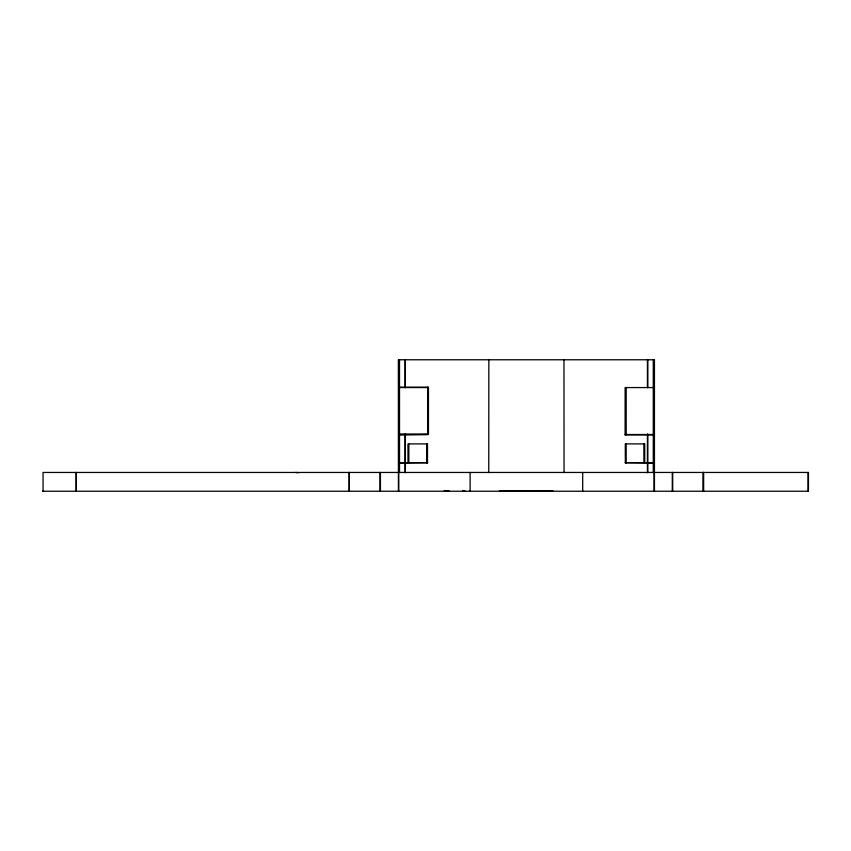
<?xml version="1.0" encoding="UTF-8"?>
<svg xmlns="http://www.w3.org/2000/svg" width="851" height="851" viewBox="0 0 851 851"><rect width="100%" height="100%" fill="white"/><g stroke="black" fill="none" stroke-linecap="round" stroke-linejoin="round"><path stroke-width="1.28" d="M654.153 472.454L654.153 359.771M654.153 360.25L654.451 359.771L398.364 359.771L398.417 491.229M399.513 387.184L428.457 387.184L428.457 434.138M400.044 387.567L428.213 387.567L428.213 434.51L398.736 434.51M654.068 387.567L625.123 387.567L625.113 434.893L654.068 434.893M399.513 434.138L427.691 434.138L427.691 387.184M625.113 434.51L654.068 434.51M398.736 434.893L427.691 434.51M398.736 462.689L427.691 462.689L398.736 463.061M654.068 462.689L625.102 462.689L654.068 463.061M499.388 490.995L512.962 490.995M513.642 490.995L522.525 490.995M522.865 490.995L534.29 490.995M535.332 490.995L543.906 490.995M544.193 490.995L553.076 490.995M42.55 491.229L808.45 491.229L808.45 472.454L43.061 472.454L43.061 491.229M295.722 472.454L298.35 472.773M444.243 490.591L449.498 491.229M462.721 490.506L465.284 491.229M808.078 472.454L808.078 491.229M703.617 472.454L703.617 491.229M703.383 472.454L703.383 491.229M703.203 472.454L703.203 491.229M672.705 472.454L672.705 491.229M672.29 472.454L672.29 491.229M654.451 359.771L654.451 491.229M654.068 359.771L654.068 491.229M653.281 359.771L653.281 472.454M647.802 359.771L647.802 387.652M647.802 434.127L647.802 472.645M647.42 359.771L647.42 387.652M647.42 434.127L647.42 472.645M644.664 462.689L644.664 443.903L625.294 443.903L625.336 462.689M644.42 443.903L644.42 462.689M644.079 443.903L644.122 462.689M625.9 387.567L625.9 434.893M625.879 443.903L625.9 463.061M625.655 387.939L625.655 434.893M625.645 443.903L625.645 462.689M582.701 472.454L582.701 491.229M563.968 359.771L564.053 472.645M488.846 359.771L488.761 472.645M470.114 472.454L470.114 491.229M427.5 462.689L427.5 443.903L408.129 443.903L408.172 462.689M427.255 443.903L427.255 462.689M426.957 443.903L426.915 463.061M408.714 443.903L408.714 462.689M408.48 443.903L408.48 462.689M405.384 359.771L405.384 387.652M405.384 434.127L405.384 472.645M405.012 359.771L405.012 387.652M405.012 434.127L405.012 472.645M399.513 359.771L399.513 472.454M398.736 359.771L398.736 491.229M398.651 359.771L398.651 472.454M380.429 472.454L380.429 491.229M380.014 472.454L380.014 491.229M349.346 472.454L349.346 491.229M349.101 472.454L349.101 491.229M76.345 472.454L76.345 491.229M76.101 472.454L76.101 491.229"/></g></svg>
